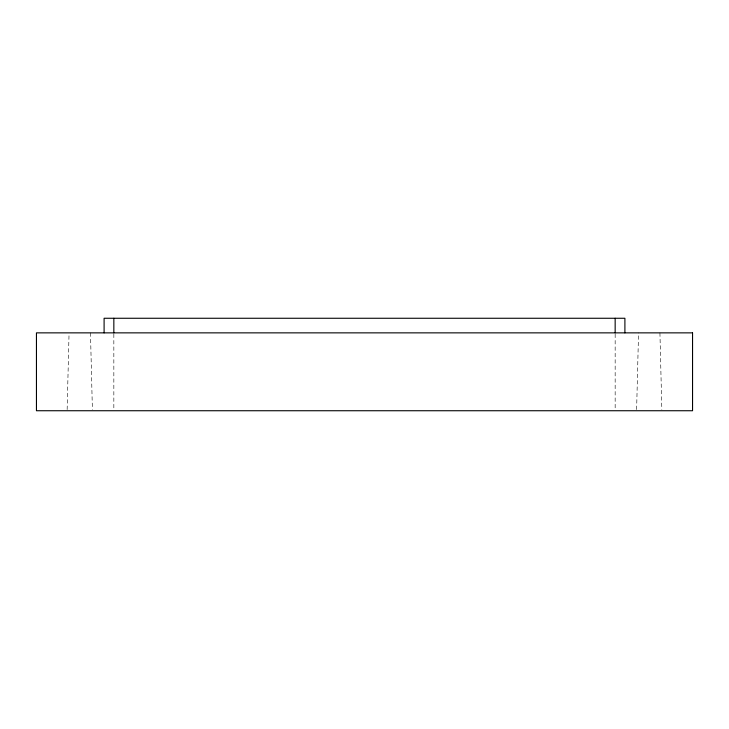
<?xml version="1.0" encoding="UTF-8"?>
<svg xmlns="http://www.w3.org/2000/svg" width="729" height="729" viewBox="0 0 729 729"><rect width="100%" height="100%" fill="white"/><g stroke="black" fill="none" stroke-linecap="round" stroke-linejoin="round"><path stroke-width="0.55" stroke-dasharray="3.65 2.73" d="M67.141 409.607L69.036 333.991M636.617 409.607L638.54 332.861M659.927 332.861L661.841 409.607M90.478 332.861L92.392 409.607M615.158 334.046L615.158 409.607M113.842 334.046L113.842 409.607"/><path stroke-width="1.09" d="M624.899 332.861L624.899 318.263L104.101 318.263L104.101 332.861M615.158 318.263L615.158 332.861M113.842 318.263L113.842 332.861M692.55 332.861L36.45 332.861L36.45 410.737L692.55 410.737L692.55 332.861"/></g></svg>
